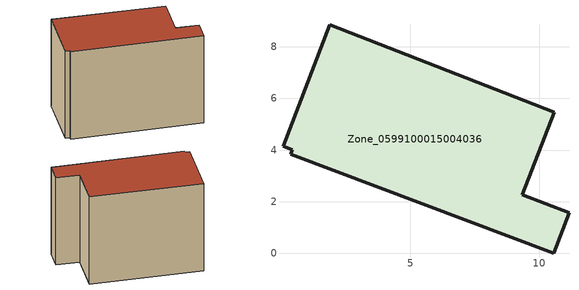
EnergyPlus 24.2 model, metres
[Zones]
Zone_0599100015004036
 floor ground (C_G): 0.06,4.14 1.87,8.86 10.57,5.47 9.34,2.26 11.15,1.57 10.55,0 0.36,3.84 0.42,4.01 z0.77
 wall outside (C_F): 9.34,2.26 10.57,5.47 1.87,8.86 0.06,4.14 0.42,4.01 0.36,3.84 10.55,0 11.15,1.57 9.34,2.26 z0.77:8.86
 roof outside (C_R): 1.87,8.86 0.06,4.14 0.42,4.01 0.36,3.84 10.55,0 11.15,1.57 9.34,2.26 10.57,5.47 z8.86
[BUILDING]
Pand.0599100015004036: North Axis=0; Terrain=City; Loads Convergence Tolerance Value=0.04; Temperature Convergence Tolerance Value=0.4; Solar Distribution=FullExterior; Maximum Number of Warmup Days=25; Minimum Number of Warmup Days=1
[Site:Location]
Rotterdam.The.Hague.AP_ZH_NLD Design_Conditions: Latitude=51.96; Longitude=4.45; Time Zone=1; Elevation=-4.5
[SITE:GROUNDTEMPERATURE:BUILDINGSURFACE]
18, 18, 18, 18, 18, 18, 18, 18, 18, 18, 18, 18
[MATERIAL] Thermal Absorptance=0.9; Solar Absorptance=0.7; Visible Absorptance=0.7
Name | Roughness | Thickness | Conductivity | Density | Specific Heat
G.TC.1965-1974 | MediumSmooth | 0.15 | 0.882353 | 540 | 1210
F.TC.1965-1974 | Rough | 0.3 | 0.697674 | 1920 | 840
R.TC.1965-1974 | MediumRough | 0.2 | 0.232558 | 1500 | 1000
[CONSTRUCTION]
C_G: G.TC.1965-1974
C_F: F.TC.1965-1974
C_R: R.TC.1965-1974
[ZONE]
Zone_0599100015004036: Type=1; Multiplier=1; Ceiling Height=Autocalculate; Volume=Autocalculate; Floor Area=autocalculate; Part of Total Floor Area=Yes
[ZONEINFILTRATION:DESIGNFLOWRATE]
Infil_Zone_0599100015004036: Zone or ZoneList or Space or SpaceList=Zone_0599100015004036; Schedule=AlwaysOn; Design Flow Rate Calculation Method=Flow/Area; Flow Rate per Floor Area=0.003; Constant Term Coefficient=1; Temperature Term Coefficient=0; Velocity Term Coefficient=0; Velocity Squared Term Coefficient=0
[HVACTEMPLATE:ZONE:IDEALLOADSAIRSYSTEM]
Zone_0599100015004036: Maximum Heating Supply Air Temperature=50; Minimum Cooling Supply Air Temperature=13; Maximum Heating Supply Air Humidity Ratio=0.0156; Minimum Cooling Supply Air Humidity Ratio=0.0077; Heating Limit=NoLimit; Cooling Limit=NoLimit; Dehumidification Control Type=ConstantSensibleHeatRatio; Cooling Sensible Heat Ratio=0.7; Dehumidification Setpoint=60; Humidification Control Type=None; Humidification Setpoint=30; Outdoor Air Method=None; Outdoor Air Flow Rate per Person=0.00944; Outdoor Air Flow Rate per Zone Floor Area=0; Outdoor Air Flow Rate per Zone=0; Demand Controlled Ventilation Type=None; Outdoor Air Economizer Type=NoEconomizer; Heat Recovery Type=None; Sensible Heat Recovery Effectiveness=0.7; Latent Heat Recovery Effectiveness=0.65
[ZONECONTROL:THERMOSTAT]
ThermostatControl_Zone_0599100015004036: Zone or ZoneList=Zone_0599100015004036; Control Type Schedule=DualSetpointControlType; Control 1=Thermostat_Zone_0599100015004036; Temperature Difference Between Cutout And Setpoint=0
[THERMOSTATSETPOINT:DUALSETPOINT]
Thermostat_Zone_0599100015004036: Heating Setpoint Temperature Schedule=HeatingSetpoint_Zone_0599100015004036; Cooling Setpoint Temperature Schedule=CoolingSetpoint_Zone_0599100015004036
[SCHEDULE:COMPACT]
HeatingSetpoint_Zone_0599100015004036: Through: 12/31, For: AllDays, Until: 24:00, 21
CoolingSetpoint_Zone_0599100015004036: Through: 12/31, For: AllDays, Until: 24:00, 24
DualSetpointControlType: Through: 12/31, For: AllDays, Until: 24:00, 4
AlwaysOn: Through: 12/31, For: AllDays, Until: 24:00, 1
